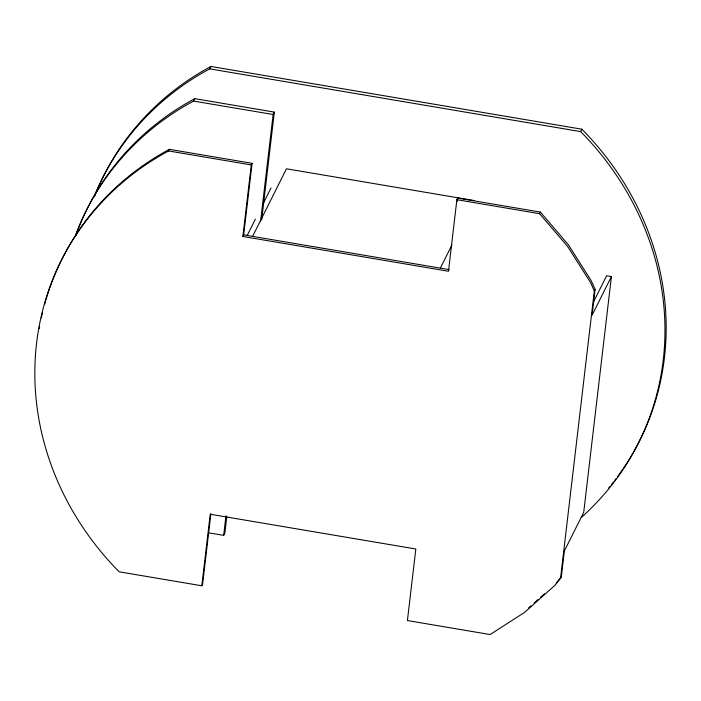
<?xml version="1.0" encoding="UTF-8"?>
<svg xmlns="http://www.w3.org/2000/svg" width="701" height="701" viewBox="0 0 701 701"><rect width="100%" height="100%" fill="white"/><g stroke="black" fill="none" stroke-linecap="round" stroke-linejoin="round"><path stroke-width="1.05" d="M611.412 276.588L592.073 315.213L595.114 289.399L591.232 280.733L568.38 244.772L540.375 212.079L457.692 198.094L456.886 199.706L448.474 271.252L242.87 236.482L243.676 234.87L252.08 163.324L169.388 149.339L168.582 150.952A292.773 269.096 26.6 0 0 119.117 571.797L201.809 585.782L210.221 514.236L415.824 549.006L407.412 620.551L490.104 634.536L524.55 612.411L554.806 585.431L560.528 578.386L561.335 576.774L564.366 550.96L583.705 512.335L611.412 276.588L606.619 275.773L593.563 301.851M242.87 236.482L251.273 164.937L252.08 163.324M210.896 513.71L202.615 584.17L201.809 585.782M208.609 532.821L223.663 535.362L225.967 515.787M260.606 221.087L273.127 114.517L274.336 112.107L194.773 98.648A292.773 269.096 26.6 0 0 75.638 235.869M226.791 516.637L224.872 532.953L223.663 535.362M261.683 219.763L274.336 112.107M457.306 201.345L457.692 198.094M560.528 578.386L594.308 291.003L595.114 289.399M75.55 235.221A292.773 269.096 26.6 0 1 193.564 101.067L194.773 98.648M94.022 196.946A292.773 269.096 26.6 0 1 209.687 68.873L210.896 66.464L581.883 129.203A292.773 269.096 26.6 0 1 623.11 468.811M247.129 235.632L255.409 219.098M263.199 203.527L270.998 187.964M252.614 236.377L286.455 168.792L474.183 200.539M440.342 268.132L451.943 244.956M594.308 291.003L590.426 282.337L567.573 246.375L539.568 213.691L540.375 212.079M581.348 517.417A292.773 269.096 26.6 0 0 580.673 131.613L581.883 129.203M556.243 583.039L561.335 576.774M528.545 607.96L530.929 605.83M534.118 602.991L538.096 599.443M540.48 597.313L544.467 593.756M209.687 68.873L580.673 131.613M193.564 101.067L273.127 114.517M168.582 150.952L251.273 164.937M456.886 199.706L539.568 213.691M243.676 234.87L449.28 269.64M622.497 469.705A292.773 269.096 26.6 0 1 617.458 476.768M616.161 478.511A292.773 269.096 26.6 0 1 614.838 480.246M613.506 481.973A292.773 269.096 26.6 0 1 611.474 484.54M610.107 486.231A292.773 269.096 26.6 0 1 608.722 487.922M94.425 196.552A292.773 269.096 26.6 0 1 210.896 66.464M39.256 328.646A292.773 269.096 26.6 0 1 39.633 326.491M41.324 317.921A292.773 269.096 26.6 0 1 42.524 312.593M44.689 304.164A292.773 269.096 26.6 0 1 169.388 149.339"/></g></svg>
